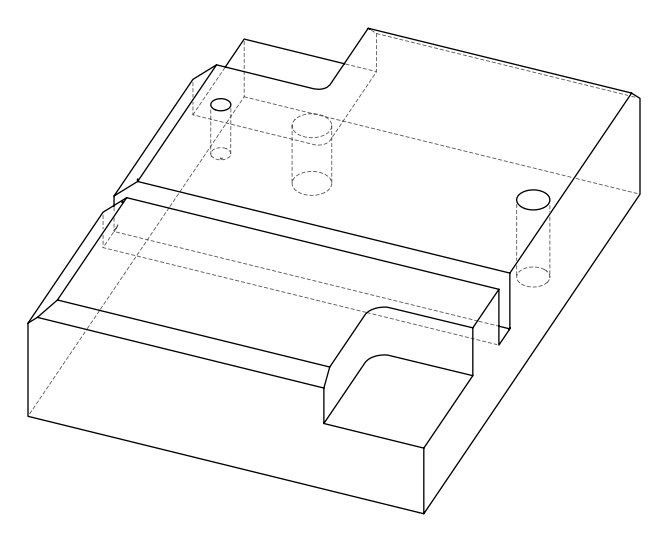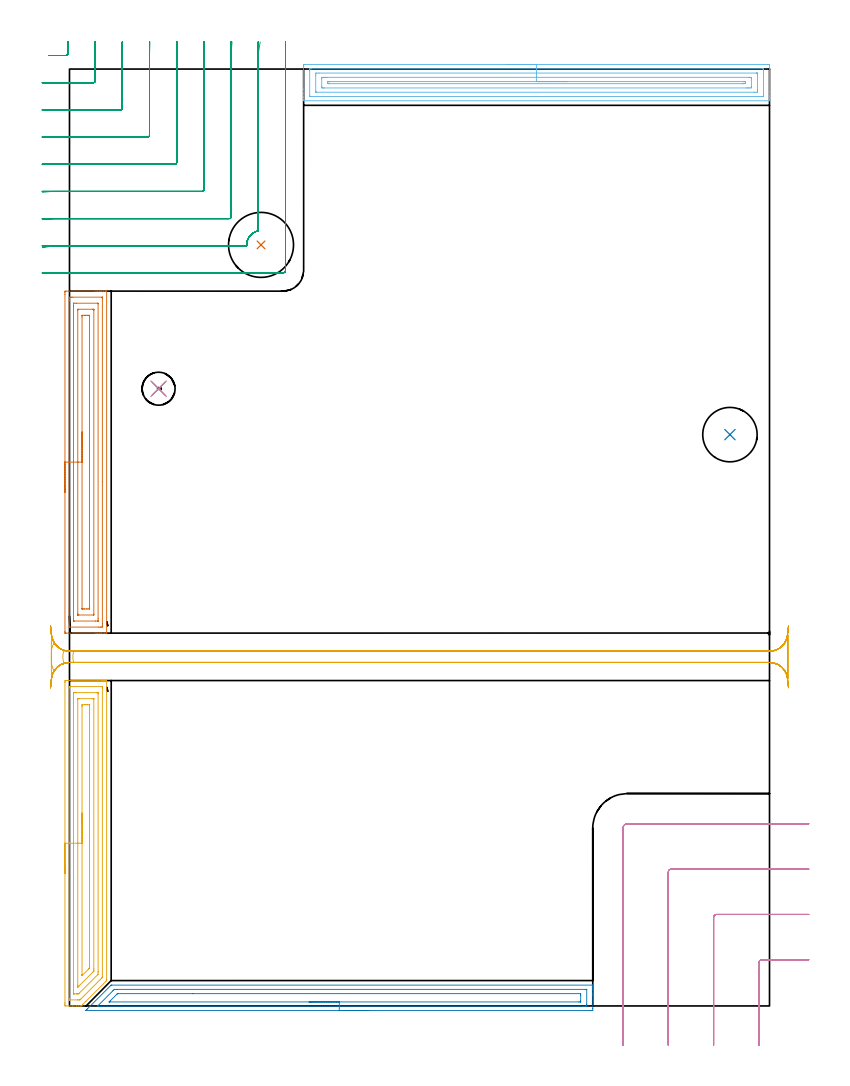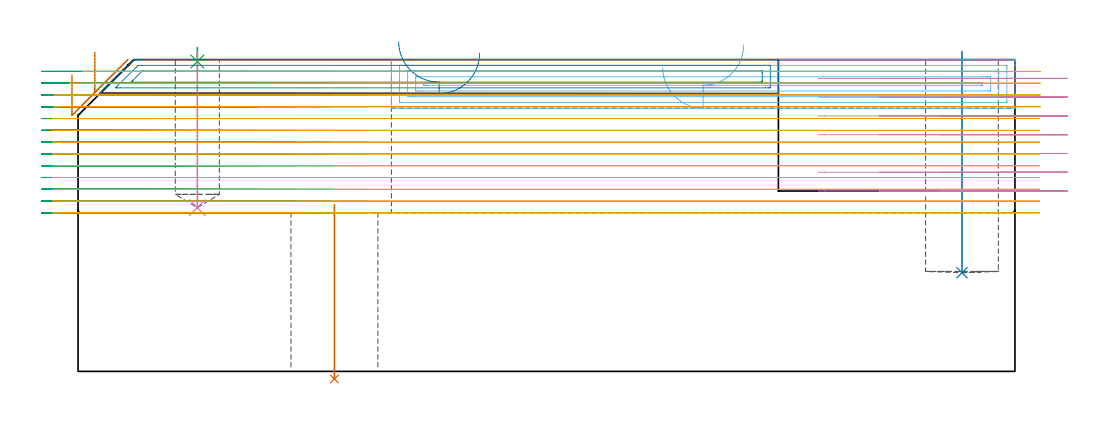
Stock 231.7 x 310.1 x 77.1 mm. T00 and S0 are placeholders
(PLAN: 11 operations, 7 tool changes, 62.4 min)
(1 INDEXABLE_INSERT_DRILL_THROUGH_HOLE_FROM_SOLID | STEP1HOLE | NXT0302_014 | 0.18 min | 27967 mm3)
(2 INDEXABLE_INSERT_DRILL_BLIND_HOLE_FROM_SOLID | STEP1POCKET | NXT0302_007 | 0.22 min | 13342 mm3)
(3 SPOT_DRILL | STEP1POCKET_1 | NXT0321_9005460120000 | 0.03 min | 0 mm3)
(4 DRILL_BLIND_HOLE_INTO_CENTER | STEP1POCKET_1 | UGT0301_221 | 0.16 min | 3203 mm3)
(5 AREA_MILL | FG_CHAMFER_SURFACE | UGT0205_001 | 4.51 min | 10921 mm3)
(6 AREA_MILL_1 | FG_CHAMFER_SURFACE_1 | UGT0205_001 | 6.36 min | 11570 mm3)
(7 AREA_MILL_2 | FG_CHAMFER_SURFACE_2 | UGT0205_001 | 4.83 min | 11981 mm3)
(8 AREA_MILL_3 | FG_CHAMFER_SURFACE_3 | UGT0205_001 | 4.17 min | 5905 mm3)
(9 MILL_CORNER_NOTCH_RECTANGULAR | CORNER_NOTCH_RECTANGULAR | NXT0201_011 | Follow Part, ap 3, ae 75% | 22.68 min | 200628 mm3)
(10 MILL_CORNER_NOTCH_RECTANGULAR_1 | CORNER_NOTCH_RECTANGULAR_1 | UGT0201_094 | Follow Part, ap 5, ae 75% | 5.68 min | 132566 mm3)
(11 MILL_RECTANGULAR_SLOT | SLOT_RECTANGULAR | NXT0201_011 | Follow Part, ap 3, ae 75% | 13.57 min | 136676 mm3)
(TOOL NXT0302_014 | Index. Insert Drill 21.5mm [880-D2150L25-03] | D21.5 PA176 FL65 Z2)
(TOOL NXT0302_007 | Index. Insert Drill 18mm [880-D1800L25-05] | D18 PA176 FL90 Z2)
(TOOL NXT0321_9005460120000 | NC Spot Drill, 142deg, 12mm, Carbide, Uncoated | D12 PA142 FL30 Z2)
(TOOL UGT0301_221 | Twist Drill 10.9 mm | D10.9 PA118 FL92 Z2)
(TOOL UGT0205_001 | Chamfer Mill 20 x 3 x 45 deg. | D20 FL50 Z2)
(TOOL NXT0201_011 | ENDMILL 12mm [2P460-1200-NA 1630] | D12 FL38 Z6)
(TOOL UGT0201_094 | End mill 20 mm | D20 FL38 Z4)
(OP 1 INDEXABLE_INSERT_DRILL_THROUGH_HOLE_FROM_SOLID)
G17 G21 G94 G90
T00 M6
G54
G17 G0 G90 X63.4 Y251.9 S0 M3
G43 Z87.1 H1
G94 G81 G98 Z-1.875 F250. R41.2
G80
M5
M2
(OP 2 INDEXABLE_INSERT_DRILL_BLIND_HOLE_FROM_SOLID)
G17 G21 G94 G90
T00 M6
G54
G17 G0 G90 X218.6 Y189.1 S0 M3
G43 Z87.1 H1
G94 G81 G98 Z24.4 F250. R79.1
G80
M5
M2
(OP 3 SPOT_DRILL)
G17 G21 G94 G90
T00 M6
G54
G17 G0 G90 X29.5 Y204.3 S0 M3
G43 Z87.1 H0
G94 G81 G98 Z76.631 F250. R80.1
G80
M5
M2
(OP 4 DRILL_BLIND_HOLE_INTO_CENTER)
G17 G21 G94 G90
T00 M6
G54
G17 G0 G90 X29.5 Y204.3 S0 M3
G43 Z87.1 H0
G94 G81 G98 Z40.5 F250. R79.1
G80
M5
M2
(OP 5 AREA_MILL)
G17 G21 G94 G90
T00 M6
G54
G17 G0 G90 X-1.5 Y43.85 S1061 M3
G43 Z87.1 H0
Z73.3
G94 G1 Y43.888 Z72.428 F250.
Y44.002 Z71.564
Y44.191 Z70.712
Y44.453 Z69.88
Y44.787 Z69.074
Y45.19 Z68.3
Y45.658 Z67.564
Y46.19 Z66.872
Y46.779 Z66.229
Y47.422 Z65.64
Y48.114 Z65.108
Y48.85 Z64.64
Y49.624 Z64.237
Y50.43 Z63.903
Y51.262 Z63.641
Y52.113 Z63.452
Y52.978 Z63.338
Y53.85 Z63.3
X-1.499 Y107.067 Z63.301
X-1.497 Y107.418 Z63.302
X-1.493 Y107.69 Z63.304
X-1.154 Y107.694 Z63.643
X-0.536 Y107.7 Z64.262
X9.333 Z74.127
X10.718 Z75.514
X11.08 Z75.875
X11.806 Z76.605
X12.013 Z76.813
X12.159 Y107.697 Z76.951
X12.297 Y107.69 Z77.089
X12.3 Y107.514 Z77.1
Y8.682
Y8.406 Z77.084
X12.212 Y8.313 Z77.005
X11.975 Y8.075 Z76.775
X5.428 Y1.527 Z70.227
X4.236 Y0.336 Z69.036
X4.082 Y0.182 Z68.882
X3.901 Y0.01 Z68.694
X3.727 Y0. Z68.526
X3.066 Z67.866
X2.341 Z67.137
X1.105 Z65.902
X-0.28 Z64.515
X-1.154 Y0.001 Z63.642
X-1.493 Y0.01 Z63.304
X-1.497 Y0.282 Z63.301
X-1.499 Y0.633
X-1.5 Y0.987 Z63.3
Y53.85
X-0.086 Z64.714
X-0.085 Y105.278 Z64.715
X-0.083 Y105.626 Z64.717
X-0.082 Y105.668 Z64.718
X-0.08 Y105.683 Z64.72
X-0.064 Y105.69 Z64.736
X0.044 Y105.695 Z64.844
X0.182 Y105.699 Z64.982
X10.669 Z75.469
X10.835 Y105.696 Z75.635
X10.869 Y105.692 Z75.669
X10.879 Y105.689 Z75.679
X10.881 Y105.676 Z75.681
X10.884 Y105.638 Z75.684
X10.885 Y105.478 Z75.685
X10.886 Y105.278 Z75.686
X10.885 Y9.777 Z75.685
X10.884 Y9.577 Z75.684
X10.881 Y9.491 Z75.681
X10.879 Y9.451 Z75.679
X10.855 Y9.417 Z75.655
X10.747 Y9.303 Z75.547
X10.611 Y9.163 Z75.411
X10.206 Y8.756 Z75.006
X3.872 Y2.422 Z68.672
X3.538 Y2.091 Z68.338
X3.491 Y2.047 Z68.291
X3.462 Y2.023 Z68.262
X3.42 Y2.01 Z68.22
X3.215 Y2.006 Z68.015
X2.752 Y2.001 Z67.552
X0.131 Z64.931
X-0.035 Y2.004 Z64.765
X-0.07 Y2.008 Z64.73
X-0.079 Y2.011 Z64.721
X-0.081 Y2.023 Z64.719
X-0.084 Y2.062 Z64.716
X-0.085 Y2.222 Z64.715
X-0.086 Y2.422 Z64.714
Y53.85
X1.328 Z66.128
X1.329 Y103.49 Z66.129
X1.33 Y103.631 Z66.13
X1.332 Y103.678 Z66.132
X1.335 Y103.689 Z66.135
X1.34 Y103.693 Z66.14
X1.365 Y103.696 Z66.165
X1.467 Y103.699 Z66.267
X2.136 Y103.7 Z66.936
X5.631 Z70.431
X9.127 Z73.927
X9.333 Y103.699 Z74.133
X9.401 Y103.697 Z74.201
X9.455 Y103.691 Z74.255
X9.465 Y103.688 Z74.265
X9.467 Y103.671 Z74.267
X9.469 Y103.632 Z74.269
X9.471 Y103.49 Z74.271
Y103.347
Y11.366
Y11.224
X9.464 Y10.471 Z74.264
X9.4 Y10.403 Z74.2
X9.333 Y10.333 Z74.133
X3.213 Y4.212 Z68.013
X3.031 Y4.041 Z67.831
X2.997 Y4.01 Z67.797
X2.889 Y4.006 Z67.689
X2.752 Y4.002 Z67.552
X2.547 Y4. Z67.347
X2.341 Z67.141
X1.673 Z66.473
X1.467 Y4.001 Z66.267
X1.399 Y4.003 Z66.199
X1.345 Y4.009 Z66.145
X1.335 Y4.011 Z66.135
X1.333 Y4.029 Z66.133
X1.331 Y4.068 Z66.131
X1.329 Y4.21 Z66.129
X1.328 Y4.353 Z66.128
Y53.85
X2.743 Z67.543
Y101.451
X2.746 Y101.58 Z67.546
X2.75 Y101.664 Z67.55
X2.756 Y101.691 Z67.556
X2.779 Y101.692 Z67.579
X3.215 Y101.7 Z68.015
X7.585 Z72.385
X8.021 Y101.693 Z72.821
X8.045 Y101.69 Z72.845
X8.051 Y101.679 Z72.851
X8.054 Y101.643 Z72.854
X8.057 Y101.595 Z72.857
Y101.548
Y12.26
X8.056 Y11.778 Z72.856
X8.052 Y11.572 Z72.852
X8.05 Y11.524 Z72.85
X8.023 Y11.483 Z72.823
X7.914 Y11.366 Z72.714
X7.749 Y11.198 Z72.549
X7.585 Y11.033 Z72.385
X3.215 Y6.664 Z68.015
X2.883 Y6.339 Z67.683
X2.797 Y6.258 Z67.597
X2.749 Y6.222 Z67.549
X2.745 Y6.293 Z67.545
X2.744 Y6.347 Z67.544
X2.743 Y6.483 Z67.543
Y6.894
Y53.85
X4.157 Z68.957
Y99.018
X4.159 Y99.43 Z68.959
X4.162 Y99.636 Z68.962
X4.164 Y99.68 Z68.964
X4.202 Y99.69 Z69.002
X4.3 Y99.696 Z69.1
X4.963 Y99.699 Z69.763
X5.17 Y99.7 Z69.97
X5.837 Z70.637
X6.044 Z70.844
X6.561 Y99.696 Z71.361
X6.62 Y99.693 Z71.42
X6.635 Y99.69 Z71.435
X6.637 Y99.677 Z71.437
X6.64 Y99.634 Z71.44
X6.642 Y99.452 Z71.442
X6.643 Y88.466 Z71.443
X6.642 Y13.154 Z71.442
X6.637 Y12.742 Z71.437
X6.633 Y12.543 Z71.433
X6.535 Y12.44 Z71.335
X6.361 Y12.26 Z71.161
X4.328 Y10.227 Z69.128
X4.195 Y10.098 Z68.995
X4.167 Y10.074 Z68.967
X4.164 Y10.073 Z68.964
X4.162 Y10.091 Z68.962
X4.159 Y10.152 Z68.959
X4.157 Y10.402 Z68.957
Y10.471
Y53.85
Y54.722 Z68.995
Y55.586 Z69.109
Y56.438 Z69.298
Y57.27 Z69.56
Y58.076 Z69.894
Y58.85 Z70.297
Y59.586 Z70.765
Y60.278 Z71.296
Y60.921 Z71.886
Y61.51 Z72.529
Y62.041 Z73.221
Y62.51 Z73.957
Y62.913 Z74.731
Y63.247 Z75.537
Y63.509 Z76.369
Y63.698 Z77.22
Y63.812 Z78.085
Y63.85 Z78.957
G0 Z87.1
M5
M2
(OP 6 AREA_MILL_1)
G17 G21 G94 G90
T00 M6
G54
G17 G0 G90 X144.6 Y311.6 S1061 M3
G43 Z87.1 H0
Z75.1
G94 G1 X144.638 Z74.228 F250.
X144.752 Z73.363
X144.941 Z72.512
X145.203 Z71.68
X145.537 Z70.874
X145.94 Z70.1
X146.408 Z69.364
X146.94 Z68.672
X147.529 Z68.029
X148.172 Z67.44
X148.864 Z66.908
X149.6 Z66.44
X150.374 Z66.037
X151.18 Z65.703
X152.012 Z65.441
X152.864 Z65.252
X153.728 Z65.138
X154.6 Z65.1
X231.068
X231.632 Y311.595 Z65.103
X231.69 Y311.592 Z65.106
X231.7 Y311.528 Z65.17
Y302.546 Z74.149
Y301.161 Z75.535
Y300.801 Z75.894
Y300.079 Z76.621
Y299.871 Z76.828
Y299.735 Z76.957
Y299.648 Z77.043
X231.691 Y299.603 Z77.088
X231.515 Y299.6 Z77.1
X77.685
X77.51 Y299.602 Z77.088
X77.503 Y299.733 Z76.959
X77.5 Y299.871 Z76.828
Y300.078 Z76.621
Y300.801 Z75.894
Y302.034 Z74.663
Y303.418 Z73.277
Y311.016 Z65.681
X77.504 Y311.272 Z65.425
X77.51 Y311.594 Z65.104
X77.799 Y311.597 Z65.101
X78.132 Y311.6 Z65.1
X154.6
Y310.186 Z66.514
X229.279 Y310.185 Z66.515
X229.501 Y310.183 Z66.517
X229.638 Y310.179 Z66.521
X229.691 Y310.171 Z66.529
X229.693 Y310.142 Z66.558
X229.699 Y309.99 Z66.71
X229.7 Y301.673 Z75.027
X229.699 Y301.264 Z75.436
X229.695 Y301.126 Z75.574
X229.69 Y301.023 Z75.677
X229.616 Y301.021 Z75.679
X229.279 Y301.016 Z75.684
X229.06 Y301.015 Z75.685
X79.921
X79.699 Y301.017 Z75.683
X79.562 Y301.021 Z75.679
X79.509 Y301.029 Z75.671
X79.507 Y301.058 Z75.642
X79.501 Y301.21 Z75.49
X79.5 Y309.527 Z67.173
X79.501 Y309.937 Z66.763
X79.505 Y310.074 Z66.626
X79.51 Y310.177 Z66.523
X79.584 Y310.179 Z66.521
X79.921 Y310.184 Z66.516
X80.14 Y310.185 Z66.515
X154.6 Y310.186 Z66.514
Y308.772 Z67.928
X227.371 Y308.771 Z67.929
X227.49 Y308.77 Z67.93
X227.61 Y308.767 Z67.933
X227.682 Y308.765 Z67.935
X227.69 Y308.722 Z67.978
X227.694 Y308.654 Z68.046
X227.699 Y308.451 Z68.249
Y303.215 Z73.485
X227.692 Y302.546 Z74.154
X227.69 Y302.449 Z74.251
X227.604 Y302.435 Z74.265
X226.596 Y302.429 Z74.271
X81.829
X81.71 Y302.43 Z74.27
X81.59 Y302.433 Z74.267
X81.518 Y302.435 Z74.265
X81.51 Y302.478 Z74.222
X81.506 Y302.546 Z74.154
X81.501 Y302.749 Z73.951
Y307.985 Z68.715
X81.508 Y308.654 Z68.046
X81.51 Y308.751 Z67.949
X81.596 Y308.765 Z67.935
X82.604 Y308.771 Z67.929
X154.6 Y308.772 Z67.928
Y307.357 Z69.343
X224.807
X225.244 Y307.355 Z69.345
X225.55 Y307.35 Z69.35
X225.69 Y307.337 Z69.363
X225.7 Y306.911 Z69.789
Y304.293 Z72.407
X225.69 Y303.862 Z72.838
X225.26 Y303.85 Z72.85
X224.807 Y303.844 Z72.856
X224.372 Y303.843 Z72.857
X223.913
X84.393
X83.956 Y303.845 Z72.855
X83.65 Y303.85 Z72.85
X83.51 Y303.863 Z72.837
X83.5 Y304.289 Z72.411
Y306.907 Z69.793
X83.51 Y307.338 Z69.362
X83.94 Y307.351 Z69.349
X84.393 Y307.356 Z69.344
X84.828 Y307.357 Z69.343
X85.287
X154.6
Y305.943 Z70.757
X223.114
X223.451 Y305.939 Z70.761
X223.619 Y305.936 Z70.764
X223.69 Y305.932 Z70.768
X223.691 Y305.877 Z70.823
X223.695 Y305.376 Z71.324
X223.69 Y305.275 Z71.425
X223.019 Y305.259 Z71.441
X222.922 Y305.258 Z71.442
X86.086 Y305.257 Z71.443
X85.749 Y305.261 Z71.439
X85.581 Y305.264 Z71.436
X85.51 Y305.268 Z71.432
X85.508 Y305.324 Z71.376
X85.502 Y305.826 Z70.874
X85.507 Y305.909 Z70.791
X85.51 Y305.933 Z70.767
X85.522 Y305.936 Z70.764
X85.564 Y305.939 Z70.761
X85.745 Y305.942 Z70.758
X86.108 Y305.943 Z70.757
X86.181
X154.6
X155.472 Z70.795
X156.336 Z70.909
X157.188 Z71.098
X158.02 Z71.36
X158.826 Z71.694
X159.6 Z72.097
X160.336 Z72.565
X161.028 Z73.096
X161.671 Z73.686
X162.26 Z74.329
X162.792 Z75.021
X163.26 Z75.757
X163.663 Z76.531
X163.997 Z77.337
X164.259 Z78.169
X164.448 Z79.02
X164.562 Z79.885
X164.6 Z80.757
G0 Z87.1
M5
M2
(OP 7 AREA_MILL_2)
G17 G21 G94 G90
T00 M6
G54
G17 G0 G90 X-1.5 Y170. S1061 M3
G43 Z87.1 H0
Z73.3
G94 G1 Y170.038 Z72.428 F250.
Y170.152 Z71.563
Y170.341 Z70.712
Y170.603 Z69.88
Y170.937 Z69.074
Y171.34 Z68.3
Y171.808 Z67.564
Y172.34 Z66.872
Y172.929 Z66.229
Y173.572 Z65.64
Y174.264 Z65.108
Y175. Z64.64
Y175.774 Z64.237
Y176.58 Z63.903
Y177.412 Z63.641
Y178.264 Z63.452
Y179.128 Z63.338
Y180. Z63.3
Y235.499
X-1.499 Y236.036 Z63.301
X-1.496 Y236.384 Z63.302
X-1.492 Y236.59 Z63.304
X-1.154 Y236.6 Z63.642
X8.459 Z73.252
X9.099 Z73.896
X9.333 Z74.129
X9.973 Z74.77
X10.206 Z75.002
X10.674 Z75.473
X11.35 Z76.149
X11.954 Z76.753
X12.116 Z76.914
X12.21 Y236.597 Z77.003
X12.297 Y236.59 Z77.089
X12.3 Y236.481 Z77.1
Y123.519
X12.297 Y123.41 Z77.089
X12.245 Y123.404 Z77.037
X12.208 Y123.401 Z77.001
X12.115 Y123.4 Z76.914
X11.487 Z76.286
X10.673 Z75.472
X10.206 Z75.002
X9.973 Z74.77
X9.333 Z74.129
X9.099 Z73.896
X8.459 Z73.252
X-1.154 Z63.642
X-1.478 Y123.404 Z63.319
X-1.492 Y123.41 Z63.305
X-1.498 Y123.424 Z63.298
X-1.5 Y123.964 Z63.3
Y180.
X-0.086 Z64.714
Y233.368
X-0.084 Y234.057 Z64.716
X-0.081 Y234.257 Z64.719
X-0.073 Y234.59 Z64.727
X0.26 Y234.597 Z65.06
X0.594 Y234.599 Z65.394
X1.131 Y234.6 Z65.931
X10.744 Z75.544
X10.846 Y234.597 Z75.646
X10.862 Y234.595 Z75.662
X10.876 Y234.591 Z75.676
X10.879 Y234.573 Z75.679
X10.883 Y234.458 Z75.683
X10.885 Y234.257 Z75.685
X10.886 Y173.527 Z75.686
X10.885 Y126.632 Z75.685
X10.883 Y125.943 Z75.683
X10.88 Y125.743 Z75.68
X10.873 Y125.41 Z75.673
X10.54 Y125.403 Z75.34
X10.206 Y125.401 Z75.006
X9.669 Y125.4 Z74.469
X0.056 Z64.856
X-0.046 Y125.403 Z64.754
X-0.063 Y125.405 Z64.737
X-0.076 Y125.409 Z64.724
X-0.079 Y125.427 Z64.721
X-0.083 Y125.542 Z64.717
X-0.085 Y125.743 Z64.715
X-0.086 Y180. Z64.714
X1.328 Z66.128
Y231.731
X1.329 Y232.479 Z66.129
X1.331 Y232.549 Z66.131
X1.334 Y232.582 Z66.134
X1.336 Y232.59 Z66.136
X1.352 Y232.596 Z66.152
X1.467 Y232.598 Z66.267
X2.222 Y232.6 Z67.022
X9.214 Y232.599 Z74.014
X9.333 Y232.596 Z74.133
X9.45 Y232.59 Z74.25
X9.465 Y232.581 Z74.265
X9.468 Y232.562 Z74.268
X9.47 Y232.526 Z74.27
X9.471 Y232.479 Z74.271
Y232.337
Y128.27
Y127.521
X9.469 Y127.451 Z74.269
X9.466 Y127.418 Z74.266
X9.463 Y127.41 Z74.263
X9.448 Y127.404 Z74.248
X9.333 Y127.402 Z74.133
X8.578 Y127.4 Z73.378
X1.586 Y127.401 Z66.386
X1.467 Y127.404 Z66.267
X1.35 Y127.41 Z66.15
X1.335 Y127.419 Z66.135
X1.332 Y127.438 Z66.132
X1.33 Y127.474 Z66.13
X1.329 Y127.521 Z66.129
X1.328 Y127.663 Z66.128
Y180.
X2.743 Z67.543
Y230.291
X2.744 Y230.451 Z67.544
X2.748 Y230.579 Z67.548
X2.75 Y230.59 Z67.55
X2.756 Y230.594 Z67.556
X2.779 Y230.598 Z67.579
X2.827 Y230.599 Z67.627
X7.683 Y230.6 Z72.483
X7.97 Y230.596 Z72.77
X8.04 Y230.592 Z72.84
X8.051 Y230.589 Z72.851
X8.053 Y230.58 Z72.853
X8.056 Y230.556 Z72.856
X8.057 Y230.502 Z72.857
Y230.219
Y129.709
X8.056 Y129.549 Z72.856
X8.052 Y129.422 Z72.852
X8.05 Y129.41 Z72.85
X8.044 Y129.406 Z72.844
X8.021 Y129.402 Z72.821
X7.973 Y129.401 Z72.773
X3.117 Y129.4 Z67.917
X2.83 Y129.404 Z67.63
X2.759 Y129.408 Z67.559
X2.749 Y129.411 Z67.549
X2.747 Y129.42 Z67.547
X2.744 Y129.444 Z67.544
X2.743 Y129.498 Z67.543
Y129.781
Y180.
X4.157 Z68.957
Y228.031
X4.159 Y228.441 Z68.959
X4.161 Y228.543 Z68.961
X4.163 Y228.586 Z68.963
X4.218 Y228.59 Z69.018
X4.407 Y228.597 Z69.207
X4.963 Y228.6 Z69.763
X5.278 Z70.078
X5.837 Z70.637
X6.152 Z70.952
X6.535 Y228.596 Z71.335
X6.622 Y228.592 Z71.422
X6.636 Y228.59 Z71.436
X6.638 Y228.578 Z71.438
X6.641 Y228.536 Z71.441
X6.642 Y228.449 Z71.442
X6.643 Y131.969 Z71.443
X6.64 Y131.559 Z71.44
X6.638 Y131.457 Z71.438
X6.637 Y131.414 Z71.437
X6.582 Y131.41 Z71.382
X6.393 Y131.403 Z71.193
X5.837 Y131.4 Z70.637
X5.522 Z70.322
X4.963 Z69.763
X4.648 Z69.448
X4.265 Y131.404 Z69.065
X4.178 Y131.408 Z68.978
X4.164 Y131.41 Z68.964
X4.162 Y131.422 Z68.962
X4.159 Y131.464 Z68.959
X4.158 Y131.551 Z68.958
X4.157 Y180. Z68.957
Y180.872 Z68.995
Y181.736 Z69.109
Y182.588 Z69.298
Y183.42 Z69.56
Y184.226 Z69.894
Y185. Z70.297
Y185.736 Z70.765
Y186.428 Z71.296
Y187.071 Z71.886
Y187.66 Z72.529
Y188.192 Z73.221
Y188.66 Z73.957
Y189.063 Z74.731
Y189.397 Z75.537
Y189.659 Z76.369
Y189.848 Z77.22
Y189.962 Z78.085
Y190. Z78.957
G0 Z87.1
M5
M2
(OP 8 AREA_MILL_3)
G17 G21 G94 G90
T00 M6
G54
G17 G0 G90 X99.3 Y-1.5 S1061 M3
G43 Z87.1 H0
Z78.7
G94 G1 X99.262 Z77.828 F250.
X99.148 Z76.964
X98.959 Z76.112
X98.697 Z75.28
X98.363 Z74.474
X97.96 Z73.7
X97.492 Z72.964
X96.96 Z72.272
X96.371 Z71.629
X95.728 Z71.04
X95.036 Z70.508
X94.3 Z70.04
X93.526 Z69.637
X92.72 Z69.303
X91.888 Z69.041
X91.037 Z68.852
X90.172 Z68.738
X89.3 Z68.7
X5.63 Y-1.499 Z68.701
X5.458 Y-1.496 Z68.704
X5.412 Y-1.492 Z68.706
X5.577 Y-1.322 Z68.874
X5.689 Y-1.21 Z68.988
X5.91 Y-0.99 Z69.209
X13.664 Y6.764 Z76.963
X13.806 Y6.898 Z77.087
X14.006 Y6.9 Z77.1
X173.06
X173.19 Y6.897 Z77.088
X173.193 Y6.847 Z77.038
X173.2 Y6.506 Z76.705
Y5.945 Z76.144
Y5.381 Z75.577
Y4.206 Z74.403
Y3.594 Z73.787
Y-0.875 Z69.321
X173.197 Y-1.46 Z68.737
X173.193 Y-1.491 Z68.706
X172.614 Y-1.5 Z68.7
X89.3
Y-0.086 Z70.114
X10.441
X9.653 Y-0.085 Z70.115
X9.55 Y-0.083 Z70.117
X9.447 Y-0.079 Z70.121
X9.294 Y-0.067 Z70.133
X9.373 Y0.019 Z70.219
X9.46 Y0.109 Z70.309
X9.55 Y0.201 Z70.401
X14.368 Y5.017 Z75.217
X14.737 Y5.381 Z75.581
X14.82 Y5.459 Z75.659
X14.849 Y5.479 Z75.679
X15.788 Y5.486 Z75.686
X170.832 Y5.485 Z75.685
X170.936 Y5.484 Z75.684
X171.143 Y5.48 Z75.68
X171.191 Y5.478 Z75.678
X171.194 Y5.466 Z75.666
X171.197 Y5.434 Z75.634
X171.199 Y5.381 Z75.581
Y0.544 Z70.744
X171.192 Y0.019 Z70.219
X171.19 Y-0.067 Z70.133
X171.039 Y-0.079 Z70.121
X170.934 Y-0.083 Z70.117
X170.832 Y-0.085 Z70.115
X170.045 Y-0.086 Z70.114
X89.3
Y1.328 Z71.528
X13.263 Y1.329 Z71.529
X13.179 Y1.33 Z71.53
X13.147 Y1.332 Z71.532
X13.143 Y1.334 Z71.534
Y1.337 Z71.537
X13.174 Y1.372 Z71.572
X13.36 Y1.56 Z71.76
X13.605 Y1.806 Z72.006
X15.788 Y3.987 Z74.187
X15.848 Y4.041 Z74.241
X15.872 Y4.061 Z74.261
X15.893 Y4.065 Z74.265
X15.995 Y4.068 Z74.268
X16.203 Y4.071 Z74.271
X40.837
X169.118
X169.16 Y4.07 Z74.27
X169.181 Y4.068 Z74.268
X169.186 Y4.066 Z74.266
X169.19 Y4.045 Z74.245
X169.198 Y3.744 Z73.944
X169.199 Y3.594 Z73.794
X169.2 Y1.656 Z71.856
X169.197 Y1.505 Z71.705
X169.193 Y1.405 Z71.605
X169.189 Y1.335 Z71.535
X169.168 Y1.334 Z71.534
X169.05 Y1.331 Z71.531
X168.635 Y1.329 Z71.529
X89.3 Y1.328 Z71.528
X88.428 Z71.567
X87.564 Z71.68
X86.712 Z71.869
X85.88 Z72.132
X85.074 Z72.465
X84.3 Z72.868
X83.564 Z73.337
X82.872 Z73.868
X82.229 Z74.457
X81.64 Z75.101
X81.109 Z75.793
X80.64 Z76.528
X80.237 Z77.302
X79.903 Z78.108
X79.641 Z78.94
X79.452 Z79.792
X79.338 Z80.657
X79.3 Z81.528
G0 Z87.1
M5
M2
(OP 9 MILL_CORNER_NOTCH_RECTANGULAR)
G17 G21 G94 G90
T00 M6
G54
G17 G0 G90 X-6.969 Y314.6 S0 M3
G43 Z87.1 H1
Z74.185
G94 G1 X-3.969 F250.
X-1.093
G3 X-0.498 Y315.19 R0.6
G2 X-0.485 Y316.08 R72.
G1 X-0.423 Y319.08
G0 Z87.1
X-8.999 Y305.509
Z74.185
G1 X-6. Y305.581
G2 X-4.472 Y305.6 R63. F500.
G1 X7.905
G3 X8.5 Y306.195 R0.6
G1 Y314.6
G2 X8.518 Y316.1 R63.
G1 X8.589 Y319.099 F250.
G0 Z87.1
X-8.999 Y296.493
Z74.185
G1 X-6. Y296.578
G2 X-4.472 Y296.6 R54. F500.
G1 X16.904
G3 X17.5 Y297.196 R0.6
G1 Y314.6
G2 X17.521 Y316.1 R54.
G1 X17.604 Y319.099 F250.
G0 Z87.1
X-8.998 Y287.472
Z74.185
G1 X-6. Y287.574
G2 X-4.472 Y287.6 R45. F500.
G1 X25.904
G3 X26.5 Y288.196 R0.6
G1 Y314.6
G2 X26.525 Y316.1 R45.
G1 X26.625 Y319.098 F250.
G0 Z87.1
X-8.997 Y278.44
Z74.185
G1 X-6. Y278.568
G2 X-4.472 Y278.6 R36. F500.
G1 X34.904
G3 X35.5 Y279.196 R0.6
G1 Y314.6
G2 X35.531 Y316.1 R36.
G1 X35.656 Y319.097 F250.
G0 Z87.1
X-8.995 Y269.387
Z74.185
G1 X-6. Y269.557
G2 X-4.472 Y269.6 R27. F500.
G1 X43.904
G3 X44.5 Y270.196 R0.6
G1 Y314.6
G2 X44.542 Y316.1 R27.
G1 X44.708 Y319.095 F250.
G0 Z87.1
X-8.989 Y260.28
Z74.185
G1 X-6. Y260.535
G2 X-4.472 Y260.6 R18. F500.
G1 X52.903
G3 X53.5 Y261.197 R0.6
G1 Y314.6
G2 X53.563 Y316.1 R18.
G1 X53.813 Y319.09 F250.
G0 Z87.1
X-8.956 Y250.96
Z74.185
G1 X-6. Y251.469
G2 X-4.472 Y251.6 R9. F500.
G1 X58.665
G2 X58.849 Y253.25 R4.759
X62.5 Y256.554 R4.759
G1 Y261.197
Y314.6
G2 X62.626 Y316.1 R9.
G1 X63.126 Y319.058 F250.
G0 Z87.1
X-7.472 Y242.6
Z74.185
G1 X-4.472
X70.6 F500.
G3 X71.5 Y243.5 R0.9
G1 Y314.6
Y317.6 F250.
G0 Z87.1
X-6.969 Y314.6
Z71.269
G1 X-3.969
X-1.095
G3 X-0.5 Y315.195 R0.6
G1 Y315.903
Y316.079
X-0.492 Y319.079
G0 Z87.1
X-9. Y305.543
Z71.269
G1 X-6. Y305.592
G2 X-4.977 Y305.6 R63. F500.
G1 X7.905
G3 X8.5 Y306.195 R0.6
G1 Y315.903
Y316.1
X8.51 Y319.1 F250.
G0 Z87.1
X-8.999 Y296.533
Z71.269
G1 X-6. Y296.59
G2 X-4.977 Y296.6 R54. F500.
G1 X16.904
G3 X17.5 Y297.196 R0.6
G1 Y315.903
Y316.1
X17.511 Y319.1 F250.
G0 Z87.1
X-8.999 Y287.52
Z71.269
G1 X-6. Y287.588
G2 X-4.977 Y287.6 R45. F500.
G1 X25.904
G3 X26.5 Y288.196 R0.6
G1 Y315.903
Y316.1
X26.514 Y319.1 F250.
G0 Z87.1
X-8.999 Y278.5
Z71.269
G1 X-6. Y278.585
G2 X-4.977 Y278.6 R36. F500.
G1 X34.904
G3 X35.5 Y279.196 R0.6
G1 Y315.903
X35.501 Y316.1
X35.517 Y319.1 F250.
G0 Z87.1
X-8.998 Y269.467
Z71.269
G1 X-6. Y269.581
G2 X-4.977 Y269.6 R27. F500.
G1 X43.904
G3 X44.5 Y270.196 R0.6
G1 Y315.903
X44.501 Y316.1
X44.523 Y319.1 F250.
G0 Z87.1
X-8.995 Y260.4
Z71.269
G1 X-6. Y260.571
G2 X-4.977 Y260.6 R18. F500.
G1 X52.903
G3 X53.5 Y261.197 R0.6
G1 Y315.903
X53.501 Y316.1
X53.534 Y319.1 F250.
G0 Z87.1
X-8.981 Y251.201
Z71.269
G1 X-6. Y251.542
G2 X-4.977 Y251.6 R9. F500.
G1 X58.665
G2 X58.849 Y253.25 R4.759
X62.5 Y256.554 R4.759
G1 Y261.197
Y315.903
X62.502 Y316.1
X62.568 Y319.099 F250.
G0 Z87.1
X-7.977 Y242.6
Z71.269
G1 X-4.977
X70.6 F500.
G3 X71.5 Y243.5 R0.9
G1 Y315.903
Y318.903 F250.
G0 Z87.1
X-6.969 Y314.6
Z68.354
G1 X-3.969
X-1.095
G3 X-0.5 Y315.195 R0.6
G1 Y316.079
Y319.079
G0 Z87.1
X-9. Y305.599
Z68.354
G1 X-6. Y305.6
X-1.095 F500.
X7.905
G3 X8.5 Y306.195 R0.6
G1 Y316.1
Y319.1 F250.
G0 Z87.1
X-9. Y296.599
Z68.354
G1 X-6. Y296.6
X7.905 F500.
X16.904
G3 X17.5 Y297.196 R0.6
G1 Y316.1
Y319.1 F250.
G0 Z87.1
X-9. Y287.599
Z68.354
G1 X-6. Y287.6
X16.904 F500.
X25.904
G3 X26.5 Y288.196 R0.6
G1 Y316.1
Y319.1 F250.
G0 Z87.1
X-9. Y278.599
Z68.354
G1 X-6. Y278.6
X25.904 F500.
X34.904
G3 X35.5 Y279.196 R0.6
G1 Y316.1
Y319.1 F250.
G0 Z87.1
X-9. Y269.599
Z68.354
G1 X-6. Y269.6
X34.904 F500.
X43.904
G3 X44.5 Y270.196 R0.6
G1 Y316.1
Y319.1 F250.
G0 Z87.1
X-9. Y260.598
Z68.354
G1 X-6. Y260.6
X43.904 F500.
X52.903
G3 X53.5 Y261.197 R0.6
G1 Y316.1
Y319.1 F250.
G0 Z87.1
X-9. Y251.596
Z68.354
G1 X-6. Y251.6
X52.903 F500.
X58.665
G2 X58.849 Y253.25 R4.759
X62.5 Y256.554 R4.759
G1 Y261.197
Y316.1
Y319.1 F250.
G0 Z87.1
X-8.987 Y242.6
Z68.354
G1 X-5.987
X70.6 F500.
G3 X71.5 Y243.5 R0.9
G1 Y316.1
Y319.1 F250.
G0 Z87.1
X-6.969 Y314.6
Z65.438
G1 X-3.969
X-1.095
G3 X-0.5 Y315.195 R0.6
G1 Y316.079
Y319.079
G0 Z87.1
X-9. Y305.6
Z65.438
G1 X-6.
X7.905 F500.
G3 X8.5 Y306.195 R0.6
G1 Y316.1
Y319.1 F250.
G0 Z87.1
X-9. Y296.6
Z65.438
G1 X-6.
X16.904 F500.
G3 X17.5 Y297.196 R0.6
G1 Y316.1
Y319.1 F250.
G0 Z87.1
X-9. Y287.6
Z65.438
G1 X-6.
X25.904 F500.
G3 X26.5 Y288.196 R0.6
G1 Y316.1
Y319.1 F250.
G0 Z87.1
X-9. Y278.6
Z65.438
G1 X-6.
X34.904 F500.
G3 X35.5 Y279.196 R0.6
G1 Y316.1
Y319.1 F250.
G0 Z87.1
X-9. Y269.6
Z65.438
G1 X-6.
X43.904 F500.
G3 X44.5 Y270.196 R0.6
G1 Y316.1
Y319.1 F250.
G0 Z87.1
X-9. Y260.6
Z65.438
G1 X-6.
X52.903 F500.
G3 X53.5 Y261.197 R0.6
G1 Y316.1
Y319.1 F250.
G0 Z87.1
X-9. Y251.6
Z65.438
G1 X-6.
X58.665 F500.
G2 X58.849 Y253.25 R4.759
X62.5 Y256.554 R4.759
G1 Y261.197
Y316.1
Y319.1 F250.
G0 Z87.1
X-9. Y242.6
Z65.438
G1 X-6.
X70.6 F500.
G3 X71.5 Y243.5 R0.9
G1 Y316.1
Y319.1 F250.
G0 Z87.1
X-6.969 Y314.6
Z62.523
G1 X-3.969
X-1.095
G3 X-0.5 Y315.195 R0.6
G1 Y316.079
Y319.079
G0 Z87.1
X-9. Y305.6
Z62.523
G1 X-6.
X7.905 F500.
G3 X8.5 Y306.195 R0.6
G1 Y316.1
Y319.1 F250.
G0 Z87.1
X-9. Y296.6
Z62.523
G1 X-6.
X16.904 F500.
G3 X17.5 Y297.196 R0.6
G1 Y316.1
Y319.1 F250.
G0 Z87.1
X-9. Y287.6
Z62.523
G1 X-6.
X25.904 F500.
G3 X26.5 Y288.196 R0.6
G1 Y316.1
Y319.1 F250.
G0 Z87.1
X-9. Y278.6
Z62.523
G1 X-6.
X34.904 F500.
G3 X35.5 Y279.196 R0.6
G1 Y316.1
Y319.1 F250.
G0 Z87.1
X-9. Y269.6
Z62.523
G1 X-6.
X43.904 F500.
G3 X44.5 Y270.196 R0.6
G1 Y316.1
Y319.1 F250.
G0 Z87.1
X-9. Y260.6
Z62.523
G1 X-6.
X52.903 F500.
G3 X53.5 Y261.197 R0.6
G1 Y316.1
Y319.1 F250.
G0 Z87.1
X-9. Y251.6
Z62.523
G1 X-6.
X58.665 F500.
G2 X58.849 Y253.25 R4.759
X62.5 Y256.554 R4.759
G1 Y261.197
Y316.1
Y319.1 F250.
G0 Z87.1
X-9. Y242.6
Z62.523
G1 X-6.
X70.6 F500.
G3 X71.5 Y243.5 R0.9
G1 Y316.1
Y319.1 F250.
G0 Z87.1
X-6.969 Y314.6
Z59.608
G1 X-3.969
X-1.095
G3 X-0.5 Y315.195 R0.6
G1 Y316.079
Y319.079
G0 Z87.1
X-9. Y305.6
Z59.608
G1 X-6.
X7.905 F500.
G3 X8.5 Y306.195 R0.6
G1 Y316.1
Y319.1 F250.
G0 Z87.1
X-9. Y296.6
Z59.608
G1 X-6.
X16.904 F500.
G3 X17.5 Y297.196 R0.6
G1 Y316.1
Y319.1 F250.
G0 Z87.1
X-9. Y287.6
Z59.608
G1 X-6.
X25.904 F500.
G3 X26.5 Y288.196 R0.6
G1 Y316.1
Y319.1 F250.
G0 Z87.1
X-9. Y278.6
Z59.608
G1 X-6.
X34.904 F500.
G3 X35.5 Y279.196 R0.6
G1 Y316.1
Y319.1 F250.
G0 Z87.1
X-9. Y269.6
Z59.608
G1 X-6.
X43.904 F500.
G3 X44.5 Y270.196 R0.6
G1 Y316.1
Y319.1 F250.
G0 Z87.1
X-9. Y260.6
Z59.608
G1 X-6.
X52.903 F500.
G3 X53.5 Y261.197 R0.6
G1 Y316.1
Y319.1 F250.
G0 Z87.1
X-9. Y251.6
Z59.608
G1 X-6.
X58.665 F500.
G2 X58.849 Y253.25 R4.759
X62.5 Y256.554 R4.759
G1 Y261.197
Y316.1
Y319.1 F250.
G0 Z87.1
X-9. Y242.6
Z59.608
G1 X-6.
X70.6 F500.
G3 X71.5 Y243.5 R0.9
G1 Y316.1
Y319.1 F250.
G0 Z87.1
X-6.969 Y314.6
Z56.692
G1 X-3.969
X-1.095
G3 X-0.5 Y315.195 R0.6
G1 Y316.079
Y319.079
G0 Z87.1
X-9. Y305.6
Z56.692
G1 X-6.
X7.905 F500.
G3 X8.5 Y306.195 R0.6
G1 Y316.1
Y319.1 F250.
G0 Z87.1
X-9. Y296.6
Z56.692
G1 X-6.
X16.904 F500.
G3 X17.5 Y297.196 R0.6
G1 Y316.1
Y319.1 F250.
G0 Z87.1
X-9. Y287.6
Z56.692
G1 X-6.
X25.904 F500.
G3 X26.5 Y288.196 R0.6
G1 Y316.1
Y319.1 F250.
G0 Z87.1
X-9. Y278.6
Z56.692
G1 X-6.
X34.904 F500.
G3 X35.5 Y279.196 R0.6
G1 Y316.1
Y319.1 F250.
G0 Z87.1
X-9. Y269.6
Z56.692
G1 X-6.
X43.904 F500.
G3 X44.5 Y270.196 R0.6
G1 Y316.1
Y319.1 F250.
G0 Z87.1
X-9. Y260.6
Z56.692
G1 X-6.
X52.903 F500.
G3 X53.5 Y261.197 R0.6
G1 Y316.1
Y319.1 F250.
G0 Z87.1
X-9. Y251.6
Z56.692
G1 X-6.
X58.665 F500.
G2 X58.849 Y253.25 R4.759
X62.5 Y256.554 R4.759
G1 Y261.197
Y316.1
Y319.1 F250.
G0 Z87.1
X-9. Y242.6
Z56.692
G1 X-6.
X70.6 F500.
G3 X71.5 Y243.5 R0.9
G1 Y316.1
Y319.1 F250.
G0 Z87.1
X-6.969 Y314.6
Z53.777
G1 X-3.969
X-1.095
G3 X-0.5 Y315.195 R0.6
G1 Y316.079
Y319.079
G0 Z87.1
X-9. Y305.6
Z53.777
G1 X-6.
X7.905 F500.
G3 X8.5 Y306.195 R0.6
G1 Y316.1
Y319.1 F250.
G0 Z87.1
X-9. Y296.6
Z53.777
G1 X-6.
X16.904 F500.
G3 X17.5 Y297.196 R0.6
G1 Y316.1
Y319.1 F250.
G0 Z87.1
X-9. Y287.6
Z53.777
G1 X-6.
X25.904 F500.
G3 X26.5 Y288.196 R0.6
G1 Y316.1
Y319.1 F250.
G0 Z87.1
X-9. Y278.6
Z53.777
G1 X-6.
X34.904 F500.
G3 X35.5 Y279.196 R0.6
G1 Y316.1
Y319.1 F250.
G0 Z87.1
X-9. Y269.6
Z53.777
G1 X-6.
X43.904 F500.
G3 X44.5 Y270.196 R0.6
G1 Y316.1
Y319.1 F250.
G0 Z87.1
X-9. Y260.6
Z53.777
G1 X-6.
X52.903 F500.
G3 X53.5 Y261.197 R0.6
G1 Y316.1
Y319.1 F250.
G0 Z87.1
X-9. Y251.6
Z53.777
G1 X-6.
X58.665 F500.
G2 X58.849 Y253.25 R4.759
X62.5 Y256.554 R4.759
G1 Y261.197
Y316.1
Y319.1 F250.
G0 Z87.1
X-9. Y242.6
Z53.777
G1 X-6.
X70.6 F500.
G3 X71.5 Y243.5 R0.9
G1 Y316.1
Y319.1 F250.
G0 Z87.1
X-6.969 Y314.6
Z50.862
G1 X-3.969
X-1.095
G3 X-0.5 Y315.195 R0.6
G1 Y316.079
Y319.079
G0 Z87.1
X-9. Y305.6
Z50.862
G1 X-6.
X7.905 F500.
G3 X8.5 Y306.195 R0.6
G1 Y316.1
Y319.1 F250.
G0 Z87.1
X-9. Y296.6
Z50.862
G1 X-6.
X16.904 F500.
G3 X17.5 Y297.196 R0.6
G1 Y316.1
Y319.1 F250.
G0 Z87.1
X-9. Y287.6
Z50.862
G1 X-6.
X25.904 F500.
G3 X26.5 Y288.196 R0.6
G1 Y316.1
Y319.1 F250.
G0 Z87.1
X-9. Y278.6
Z50.862
G1 X-6.
X34.904 F500.
G3 X35.5 Y279.196 R0.6
G1 Y316.1
Y319.1 F250.
G0 Z87.1
X-9. Y269.6
Z50.862
G1 X-6.
X43.904 F500.
G3 X44.5 Y270.196 R0.6
G1 Y316.1
Y319.1 F250.
G0 Z87.1
X-9. Y260.6
Z50.862
G1 X-6.
X52.903 F500.
G3 X53.5 Y261.197 R0.6
G1 Y316.1
Y319.1 F250.
G0 Z87.1
X-9. Y251.6
Z50.862
G1 X-6.
X58.665 F500.
G2 X58.782 Y252.997 R4.759
X58.848 Y253.246 R4.757
X61.159 Y256.083 R4.751
X62.5 Y256.559 R4.748
G1 Y261.197
Y316.1
Y319.1 F250.
G0 Z87.1
X-9. Y242.6
Z50.862
G1 X-6.
X70.6 F500.
G3 X71.5 Y243.5 R0.9
G1 Y316.1
Y319.1 F250.
G0 Z87.1
X-6.969 Y314.6
Z47.946
G1 X-3.969
X-1.095
G3 X-0.5 Y315.195 R0.6
G1 Y316.079
Y319.079
G0 Z87.1
X-9. Y305.6
Z47.946
G1 X-6.
X7.905 F500.
G3 X8.5 Y306.195 R0.6
G1 Y316.1
Y319.1 F250.
G0 Z87.1
X-9. Y296.6
Z47.946
G1 X-6.
X16.904 F500.
G3 X17.5 Y297.196 R0.6
G1 Y316.1
Y319.1 F250.
G0 Z87.1
X-9. Y287.6
Z47.946
G1 X-6.
X25.904 F500.
G3 X26.5 Y288.196 R0.6
G1 Y316.1
Y319.1 F250.
G0 Z87.1
X-9. Y278.6
Z47.946
G1 X-6.
X34.904 F500.
G3 X35.5 Y279.196 R0.6
G1 Y316.1
Y319.1 F250.
G0 Z87.1
X-9. Y269.6
Z47.946
G1 X-6.
X43.904 F500.
G3 X44.5 Y270.196 R0.6
G1 Y316.1
Y319.1 F250.
G0 Z87.1
X-9. Y260.6
Z47.946
G1 X-6.
X52.903 F500.
G3 X53.5 Y261.197 R0.6
G1 Y316.1
Y319.1 F250.
G0 Z87.1
X-9. Y251.6
Z47.946
G1 X-6.
X58.665 F500.
G2 X58.782 Y252.997 R4.759
X58.848 Y253.246 R4.757
G1 X58.865 Y253.302
G2 X62.5 Y256.554 R4.759
G1 Y261.197
Y316.1
Y319.1 F250.
G0 Z87.1
X-9. Y242.6
Z47.946
G1 X-6.
X70.6 F500.
G3 X71.5 Y243.5 R0.9
G1 Y316.1
Y319.1 F250.
G0 Z87.1
X-6.969 Y314.6
Z45.031
G1 X-3.969
X-1.095
G3 X-0.5 Y315.195 R0.6
G1 Y316.079
Y319.079
G0 Z87.1
X-9. Y305.6
Z45.031
G1 X-6.
X7.905 F500.
G3 X8.5 Y306.195 R0.6
G1 Y316.1
Y319.1 F250.
G0 Z87.1
X-9. Y296.6
Z45.031
G1 X-6.
X16.904 F500.
G3 X17.5 Y297.196 R0.6
G1 Y316.1
Y319.1 F250.
G0 Z87.1
X-9. Y287.6
Z45.031
G1 X-6.
X25.904 F500.
G3 X26.5 Y288.196 R0.6
G1 Y316.1
Y319.1 F250.
G0 Z87.1
X-9. Y278.6
Z45.031
G1 X-6.
X34.904 F500.
G3 X35.5 Y279.196 R0.6
G1 Y316.1
Y319.1 F250.
G0 Z87.1
X-9. Y269.6
Z45.031
G1 X-6.
X43.904 F500.
G3 X44.5 Y270.196 R0.6
G1 Y316.1
Y319.1 F250.
G0 Z87.1
X-9. Y260.6
Z45.031
G1 X-6.
X52.903 F500.
G3 X53.5 Y261.197 R0.6
G1 Y316.1
Y319.1 F250.
G0 Z87.1
X-9. Y251.6
Z45.031
G1 X-6.
X58.665 F500.
G2 X58.849 Y253.25 R4.759
X62.5 Y256.554 R4.759
G1 Y261.197
Y316.1
Y319.1 F250.
G0 Z87.1
X-9. Y242.6
Z45.031
G1 X-6.
X70.6 F500.
G3 X71.5 Y243.5 R0.9
G1 Y316.1
Y319.1 F250.
G0 Z87.1
X-6.969 Y314.6
Z42.115
G1 X-3.969
X-1.095
G3 X-0.5 Y315.195 R0.6
G1 Y316.079
Y319.079
G0 Z87.1
X-9. Y305.6
Z42.115
G1 X-6.
X7.905 F500.
G3 X8.5 Y306.195 R0.6
G1 Y316.1
Y319.1 F250.
G0 Z87.1
X-9. Y296.6
Z42.115
G1 X-6.
X16.904 F500.
G3 X17.5 Y297.196 R0.6
G1 Y316.1
Y319.1 F250.
G0 Z87.1
X-9. Y287.6
Z42.115
G1 X-6.
X25.904 F500.
G3 X26.5 Y288.196 R0.6
G1 Y316.1
Y319.1 F250.
G0 Z87.1
X-9. Y278.6
Z42.115
G1 X-6.
X34.904 F500.
G3 X35.5 Y279.196 R0.6
G1 Y316.1
Y319.1 F250.
G0 Z87.1
X-9. Y269.6
Z42.115
G1 X-6.
X43.904 F500.
G3 X44.5 Y270.196 R0.6
G1 Y316.1
Y319.1 F250.
G0 Z87.1
X-9. Y260.6
Z42.115
G1 X-6.
X52.903 F500.
G3 X53.5 Y261.197 R0.6
G1 Y316.1
Y319.1 F250.
G0 Z87.1
X-9. Y251.6
Z42.115
G1 X-6.
X58.665 F500.
G2 X58.849 Y253.25 R4.759
X62.5 Y256.554 R4.759
G1 Y261.197
Y316.1
Y319.1 F250.
G0 Z87.1
X-9. Y242.6
Z42.115
G1 X-6.
X70.6 F500.
G3 X71.5 Y243.5 R0.9
G1 Y316.1
Y319.1 F250.
G0 Z87.1
X-6.969 Y314.6
Z39.2
G1 X-3.969
X-1.095
G3 X-0.5 Y315.195 R0.6
G1 Y316.079
Y319.079
G0 Z87.1
X-9. Y305.6
Z39.2
G1 X-6.
X7.905 F500.
G3 X8.5 Y306.195 R0.6
G1 Y316.1
Y319.1 F250.
G0 Z87.1
X-9. Y296.6
Z39.2
G1 X-6.
X16.904 F500.
G3 X17.5 Y297.196 R0.6
G1 Y316.1
Y319.1 F250.
G0 Z87.1
X-9. Y287.6
Z39.2
G1 X-6.
X25.904 F500.
G3 X26.5 Y288.196 R0.6
G1 Y316.1
Y319.1 F250.
G0 Z87.1
X-9. Y278.6
Z39.2
G1 X-6.
X34.904 F500.
G3 X35.5 Y279.196 R0.6
G1 Y316.1
Y319.1 F250.
G0 Z87.1
X-9. Y269.6
Z39.2
G1 X-6.
X43.904 F500.
G3 X44.5 Y270.196 R0.6
G1 Y316.1
Y319.1 F250.
G0 Z87.1
X-9. Y260.6
Z39.2
G1 X-6.
X52.903 F500.
G3 X53.5 Y261.197 R0.6
G1 Y316.1
Y319.1 F250.
G0 Z87.1
X-9. Y251.6
Z39.2
G1 X-6.
X58.665 F500.
G2 X58.849 Y253.25 R4.759
X62.5 Y256.554 R4.76
G1 Y261.197
Y316.1
Y319.1 F250.
G0 Z87.1
X-9. Y242.6
Z39.2
G1 X-6.
X70.6 F500.
G3 X71.5 Y243.5 R0.9
G1 Y316.1
Y319.1 F250.
G0 Z87.1
M5
M2
(OP 10 MILL_CORNER_NOTCH_RECTANGULAR_1)
G17 G21 G94 G90
T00 M6
G54
G17 G0 G90 X244.7 Y15.3 S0 M3
G43 Z87.1 H0
Z72.457
G94 G1 X241.7 F250.
X229.195 F500.
G3 X228.2 Y14.305 R1.
G1 Y-10.
Y-13. F250.
G0 Z87.1
X244.7 Y30.3
Z72.457
G1 X241.7
X214.196 F500.
G3 X213.2 Y29.304 R1.
G1 Y-10.
Y-13. F250.
G0 Z87.1
X244.7 Y45.3
Z72.457
G1 X241.7
X199.196 F500.
G3 X198.2 Y44.304 R1.
G1 Y-10.
Y-13. F250.
G0 Z87.1
X244.7 Y60.3
Z72.457
G1 X241.7
X184.7 F500.
G3 X183.2 Y58.8 R1.5
G1 Y-10.
Y-13. F250.
G0 Z87.1
X244.7 Y15.3
Z67.814
G1 X241.7
X229.195 F500.
G3 X228.2 Y14.305 R1.
G1 Y-10.
Y-13. F250.
G0 Z87.1
X244.7 Y30.3
Z67.814
G1 X241.7
X214.196 F500.
G3 X213.2 Y29.304 R1.
G1 Y-10.
Y-13. F250.
G0 Z87.1
X244.7 Y45.3
Z67.814
G1 X241.7
X199.196 F500.
G3 X198.2 Y44.304 R1.
G1 Y-10.
Y-13. F250.
G0 Z87.1
X244.7 Y60.3
Z67.814
G1 X241.7
X184.7 F500.
G3 X183.2 Y58.8 R1.5
G1 Y-10.
Y-13. F250.
G0 Z87.1
X244.7 Y15.3
Z63.171
G1 X241.7
X229.195 F500.
G3 X228.2 Y14.305 R1.
G1 Y-10.
Y-13. F250.
G0 Z87.1
X244.7 Y30.3
Z63.171
G1 X241.7
X214.196 F500.
G3 X213.2 Y29.304 R1.
G1 Y-10.
Y-13. F250.
G0 Z87.1
X244.7 Y45.3
Z63.171
G1 X241.7
X199.196 F500.
G3 X198.2 Y44.304 R1.
G1 Y-10.
Y-13. F250.
G0 Z87.1
X244.7 Y60.3
Z63.171
G1 X241.7
X184.7 F500.
G3 X183.2 Y58.8 R1.5
G1 Y-10.
Y-13. F250.
G0 Z87.1
X244.7 Y15.3
Z58.529
G1 X241.7
X229.195 F500.
G3 X228.2 Y14.305 R1.
G1 Y-10.
Y-13. F250.
G0 Z87.1
X244.7 Y30.3
Z58.529
G1 X241.7
X214.196 F500.
G3 X213.2 Y29.304 R1.
G1 Y-10.
Y-13. F250.
G0 Z87.1
X244.7 Y45.3
Z58.529
G1 X241.7
X199.196 F500.
G3 X198.2 Y44.304 R1.
G1 Y-10.
Y-13. F250.
G0 Z87.1
X244.7 Y60.3
Z58.529
G1 X241.7
X184.7 F500.
G3 X183.2 Y58.8 R1.5
G1 Y-10.
Y-13. F250.
G0 Z87.1
X244.7 Y15.3
Z53.886
G1 X241.7
X229.195 F500.
G3 X228.2 Y14.305 R1.
G1 Y-10.
Y-13. F250.
G0 Z87.1
X244.7 Y30.3
Z53.886
G1 X241.7
X214.196 F500.
G3 X213.2 Y29.304 R1.
G1 Y-10.
Y-13. F250.
G0 Z87.1
X244.7 Y45.3
Z53.886
G1 X241.7
X199.196 F500.
G3 X198.2 Y44.304 R1.
G1 Y-10.
Y-13. F250.
G0 Z87.1
X244.7 Y60.3
Z53.886
G1 X241.7
X184.7 F500.
G3 X183.2 Y58.8 R1.5
G1 Y-10.
Y-13. F250.
G0 Z87.1
X244.7 Y15.3
Z49.243
G1 X241.7
X229.195 F500.
G3 X228.2 Y14.305 R1.
G1 Y-10.
Y-13. F250.
G0 Z87.1
X244.7 Y30.3
Z49.243
G1 X241.7
X214.196 F500.
G3 X213.2 Y29.304 R1.
G1 Y-10.
Y-13. F250.
G0 Z87.1
X244.7 Y45.3
Z49.243
G1 X241.7
X199.196 F500.
G3 X198.2 Y44.304 R1.
G1 Y-10.
Y-13. F250.
G0 Z87.1
X244.7 Y60.3
Z49.243
G1 X241.7
X184.7 F500.
G3 X183.2 Y58.8 R1.5
G1 Y-10.
Y-13. F250.
G0 Z87.1
X244.7 Y15.3
Z44.6
G1 X241.7
X229.195 F500.
G3 X228.2 Y14.305 R1.
G1 Y-10.
Y-13. F250.
G0 Z87.1
X244.7 Y30.3
Z44.6
G1 X241.7
X214.196 F500.
G3 X213.2 Y29.304 R1.
G1 Y-10.
Y-13. F250.
G0 Z87.1
X244.7 Y45.3
Z44.6
G1 X241.7
X199.196 F500.
G3 X198.2 Y44.304 R1.
G1 Y-10.
Y-13. F250.
G0 Z87.1
X244.7 Y60.3
Z44.6
G1 X241.7
X184.7 F500.
G3 X183.2 Y58.8 R1.5
G1 Y-10.
Y-13. F250.
G0 Z87.1
M5
M2
(OP 11 MILL_RECTANGULAR_SLOT)
G17 G21 G94 G90
T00 M6
G54
G17 G0 G90 X237.97 Y125.786 S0 M3
G43 Z87.1 H1
Z74.185
G94 G1 X237.67 Y122.801 F250.
G2 X231.7 Y117.4 R6. F500.
G1 X1.392
G3 X1.388 Y113.7 R6.
G1 X231.7
G2 X237.67 Y108.299 R6.
G1 X237.97 Y105.314 F250.
G0 Y125.786 Z71.269
G1 X237.67 Y122.801
G2 X231.7 Y117.4 R6. F500.
G1 X0.
G2 X-1.829 Y117.685 R6.
G3 X-1.829 Y113.414 R6.
G2 X0. Y113.7 R6.
G1 X231.7
G2 X237.67 Y108.299 R6.
G1 X237.97 Y105.314 F250.
G0 Y125.786 Z68.354
G1 X237.67 Y122.801
G2 X231.7 Y117.4 R6. F500.
G1 X0.
G2 X-5.079 Y120.205 R6.
G3 X-6. Y117.01 R6.
G1 Y114.075
G3 X-5.083 Y110.888 R6.
G2 X0. Y113.7 R6.
G1 X231.7
G2 X237.67 Y108.299 R6.
G1 X237.97 Y105.314 F250.
G0 Y125.786 Z65.438
G1 X237.67 Y122.801
G2 X231.7 Y117.4 R6. F500.
G1 X0.
G2 X-5.751 Y121.69 R6.
G1 X-5.78 Y121.698
G3 X-6. Y120.088 R6.
G1 Y111.034
G3 X-5.777 Y109.413 R6.
G1 X-5.748 Y109.421
G2 X0. Y113.7 R6.
G1 X231.7
G2 X237.67 Y108.299 R6.
G1 X237.97 Y105.314 F250.
G0 Z87.1
X-6.27
Z62.523
G1 X-5.97 Y108.299
G2 X0. Y113.7 R6. F500.
G1 X231.7
G2 X237.67 Y108.299 R6.
G1 X237.7
Y122.801
X237.67
G2 X231.7 Y117.4 R6.
G1 X0.
G2 X-5.97 Y122.801 R6.
G1 X-6.27 Y125.786 F250.
G0 Y105.314 Z59.608
G1 X-5.97 Y108.299
G2 X0. Y113.7 R6. F500.
G1 X231.7
G2 X237.67 Y108.299 R6.
G1 X237.7
Y122.801
X237.67
G2 X231.7 Y117.4 R6.
G1 X0.
G2 X-5.97 Y122.801 R6.
G1 X-6.27 Y125.786 F250.
G0 Y105.314 Z56.692
G1 X-5.97 Y108.299
G2 X0. Y113.7 R6. F500.
G1 X231.7
G2 X237.67 Y108.299 R6.
G1 X237.7
Y122.801
X237.67
G2 X231.7 Y117.4 R6.
G1 X0.
G2 X-5.97 Y122.801 R6.
G1 X-6.27 Y125.786 F250.
G0 Y105.314 Z53.777
G1 X-5.97 Y108.299
G2 X0. Y113.7 R6. F500.
G1 X231.7
G2 X237.67 Y108.299 R6.
G1 X237.7
Y122.801
X237.67
G2 X231.7 Y117.4 R6.
G1 X0.
G2 X-5.97 Y122.801 R6.
G1 X-6.27 Y125.786 F250.
G0 Y105.314 Z50.862
G1 X-5.97 Y108.299
G2 X0. Y113.7 R6. F500.
G1 X231.7
G2 X237.67 Y108.299 R6.
G1 X237.7
Y122.801
X237.67
G2 X231.7 Y117.4 R6.
G1 X0.
G2 X-5.97 Y122.801 R6.
G1 X-6.27 Y125.786 F250.
G0 Y105.314 Z47.946
G1 X-5.97 Y108.299
G2 X0. Y113.7 R6. F500.
G1 X231.7
G2 X237.67 Y108.299 R6.
G1 X237.7
Y122.801
X237.67
G2 X231.7 Y117.4 R6.
G1 X0.
G2 X-5.97 Y122.801 R6.
G1 X-6.27 Y125.786 F250.
G0 Y105.314 Z45.031
G1 X-5.97 Y108.299
G2 X0. Y113.7 R6. F500.
G1 X231.7
G2 X237.67 Y108.299 R6.
G1 X237.7
Y122.801
X237.67
G2 X231.7 Y117.4 R6.
G1 X0.
G2 X-5.97 Y122.801 R6.
G1 X-6.27 Y125.786 F250.
G0 Y105.314 Z42.115
G1 X-5.97 Y108.299
G2 X0. Y113.7 R6. F500.
G1 X231.7
G2 X237.67 Y108.299 R6.
G1 X237.7
Y122.801
X237.67
G2 X231.7 Y117.4 R6.
G1 X0.
G2 X-5.97 Y122.801 R6.
G1 X-6.27 Y125.786 F250.
G0 Y105.314 Z39.2
G1 X-5.97 Y108.299
G2 X0. Y113.7 R6. F500.
G1 X231.7
G2 X237.67 Y108.299 R6.
G1 X237.7
Y122.801
X237.67
G2 X231.7 Y117.4 R6.
G1 X0.
G2 X-5.97 Y122.801 R6.
G1 X-6.27 Y125.786 F250.
G0 Z87.1
M5
M2
